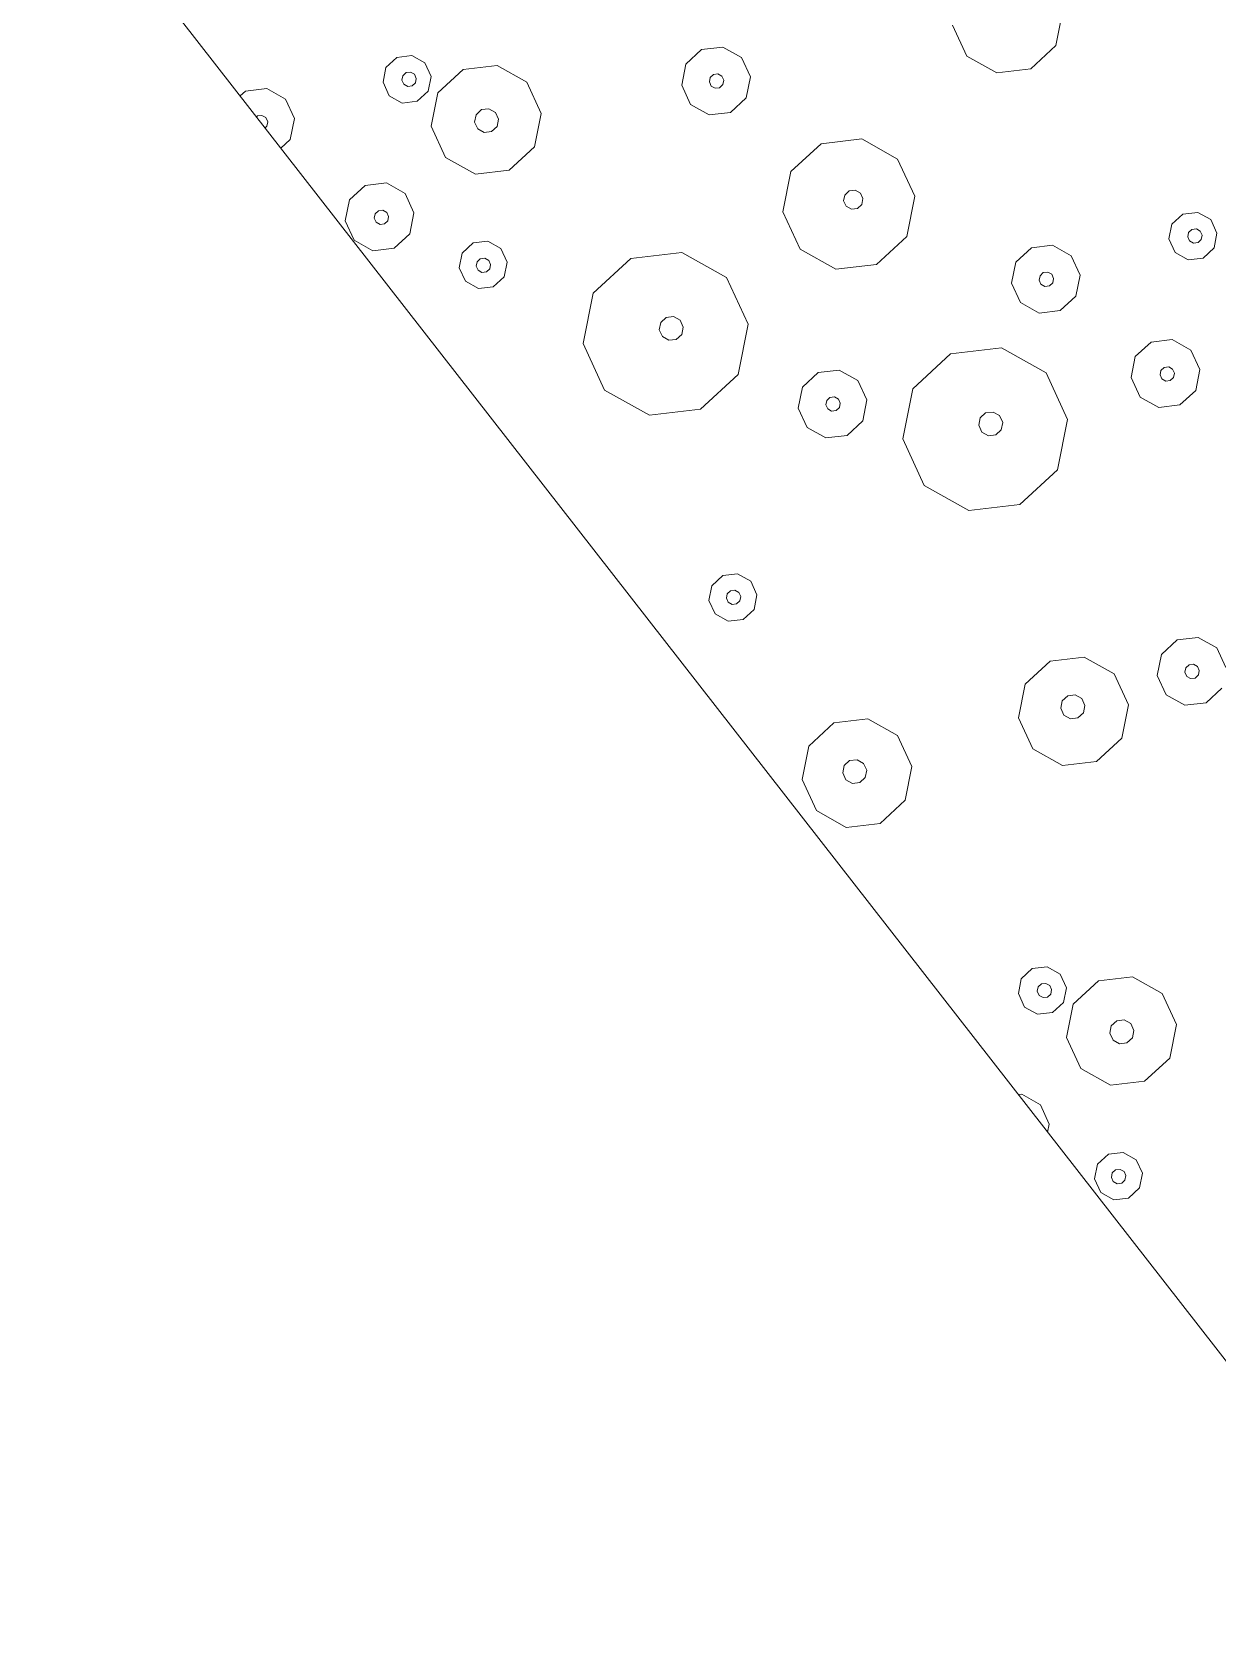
# Model space of a CAD drawing. Header units: metres. Extents: x -2858 to 512, y -1995 to 1252.
# Drawn here: x -487.044 to -484.303, y -126.792 to -123.094 of the extents above; entities that cross this region are included whole.
import ezdxf

# ---------------------------------------------------------------- set-up
doc = ezdxf.new("R2010")
doc.units = ezdxf.units.M
doc.layers.add('Calque commun', color=7, linetype='Continuous')
doc.layers.add('Calque11', color=7, linetype='Continuous')

# ---------------------------------------------------------------- blocks, each defined once
blk = doc.blocks.new('geometrebondepartleger')
at = {"layer": 'Calque11', "color": 7, "linetype": 'Continuous', "lineweight": 9}
blk.add_line((150.3457, 147.4392, 79), (130.1803, 35.9078, 79), dxfattribs=at)
blk = doc.blocks.new('pattern')
at = {"layer": 'Calque commun', "color": 54, "linetype": 'Continuous', "lineweight": 9}
for p, q in [((64.362, 49.6799), (64.3757, 49.7116)), ((64.3757, 49.7116), (64.4055, 49.7292)), ((64.4055, 49.7292), (64.44, 49.7259)), ((64.44, 49.7259), (64.4659, 49.703)), ((64.4659, 49.703), (64.4735, 49.6692)), ((64.3695, 49.6461), (64.362, 49.6799)), ((64.4014, 49.6771), (64.4055, 49.6866)), ((64.4037, 49.667), (64.4014, 49.6771)), ((64.4114, 49.6601), (64.4037, 49.667)), ((64.4055, 49.6866), (64.4145, 49.6919)), ((64.4145, 49.6919), (64.4248, 49.6909)), ((64.4248, 49.6909), (64.4326, 49.6841)), ((64.4349, 49.6739), (64.4307, 49.6644)), ((64.4326, 49.6841), (64.4349, 49.6739)), ((64.4735, 49.6692), (64.4597, 49.6375)), ((64.3954, 49.6232), (64.3695, 49.6461)), ((64.4218, 49.6591), (64.4114, 49.6601)), ((64.4307, 49.6644), (64.4218, 49.6591)), ((64.4597, 49.6375), (64.4299, 49.6199)), ((64.4299, 49.6199), (64.3954, 49.6232)), ((64.067, 49.5406), (64.1351, 49.5808)), ((64.1351, 49.5808), (64.2139, 49.5733)), ((64.2139, 49.5733), (64.2732, 49.5209)), ((64.0355, 49.468), (64.067, 49.5406)), ((64.2732, 49.5209), (64.2904, 49.4437)), ((64.1427, 49.4762), (64.1576, 49.485)), ((64.1576, 49.485), (64.1748, 49.4833)), ((64.1748, 49.4833), (64.1878, 49.4719)), ((64.4347, 49.4749), (64.4514, 49.4848)), ((64.0527, 49.3908), (64.0355, 49.468)), ((64.1358, 49.4603), (64.1427, 49.4762)), ((64.1395, 49.4434), (64.1358, 49.4603)), ((64.1525, 49.432), (64.1395, 49.4434)), ((64.1915, 49.455), (64.1846, 49.4391)), ((64.1878, 49.4719), (64.1915, 49.455)), ((64.2904, 49.4437), (64.2589, 49.3711)), ((64.4151, 49.4296), (64.4347, 49.4749)), ((64.1697, 49.4303), (64.1525, 49.432)), ((64.1846, 49.4391), (64.1697, 49.4303)), ((64.4258, 49.3813), (64.4151, 49.4296)), ((64.112, 49.3384), (64.0527, 49.3908)), ((64.2589, 49.3711), (64.1908, 49.3309)), ((64.4318, 49.376), (64.4258, 49.3813)), ((64.1908, 49.3309), (64.112, 49.3384)), ((64.1733, 49.2941), (64.2031, 49.3117)), ((64.2031, 49.3117), (64.2376, 49.3084)), ((64.2376, 49.3084), (64.2635, 49.2855)), ((64.1596, 49.2623), (64.1733, 49.2941)), ((64.1671, 49.2286), (64.1596, 49.2623)), ((64.1952, 49.262), (64.1993, 49.2715)), ((64.1975, 49.2518), (64.1952, 49.262)), ((64.1993, 49.2715), (64.2083, 49.2768)), ((64.2083, 49.2768), (64.2186, 49.2758)), ((64.2186, 49.2758), (64.2264, 49.2689)), ((64.2287, 49.2588), (64.2245, 49.2492)), ((64.2264, 49.2689), (64.2287, 49.2588)), ((64.2635, 49.2855), (64.2711, 49.2517)), ((64.193, 49.2057), (64.1671, 49.2286)), ((64.2053, 49.245), (64.1975, 49.2518)), ((64.2156, 49.244), (64.2053, 49.245)), ((64.2245, 49.2492), (64.2156, 49.244)), ((64.2711, 49.2517), (64.2573, 49.22)), ((64.2275, 49.2024), (64.193, 49.2057)), ((64.2573, 49.22), (64.2275, 49.2024)), ((63.3551, 49.0291), (63.3748, 49.0744)), ((63.4173, 49.0996), (63.4666, 49.0949)), ((63.4666, 49.0949), (63.5036, 49.0622)), ((63.4214, 49.0335), (63.4304, 49.0388)), ((63.4304, 49.0388), (63.4407, 49.0378)), ((63.4407, 49.0378), (63.4485, 49.0309)), ((63.5036, 49.0622), (63.5144, 49.0139)), ((63.3659, 48.9808), (63.3551, 49.0291)), ((63.4173, 49.0239), (63.4214, 49.0335)), ((63.4196, 49.0138), (63.4173, 49.0239)), ((63.4273, 49.0069), (63.4196, 49.0138)), ((63.4377, 49.006), (63.4273, 49.0069)), ((63.4466, 49.0112), (63.4377, 49.006)), ((63.4507, 49.0208), (63.4466, 49.0112)), ((63.4485, 49.0309), (63.4507, 49.0208)), ((63.5144, 49.0139), (63.4947, 48.9685)), ((63.5898, 48.9641), (63.6579, 49.0043)), ((63.6579, 49.0043), (63.7367, 48.9968)), ((63.4029, 48.9481), (63.3659, 48.9808)), ((63.4947, 48.9685), (63.4521, 48.9434)), ((63.5584, 48.8915), (63.5898, 48.9641)), ((63.7367, 48.9968), (63.796, 48.9444)), ((63.4521, 48.9434), (63.4029, 48.9481)), ((63.796, 48.9444), (63.8132, 48.8672)), ((63.5756, 48.8143), (63.5584, 48.8915)), ((63.6513, 48.8741), (63.6582, 48.89)), ((63.6582, 48.89), (63.6731, 48.8988)), ((63.6731, 48.8988), (63.6904, 48.8972)), ((63.6904, 48.8972), (63.7033, 48.8857)), ((63.6551, 48.8572), (63.6513, 48.8741)), ((63.6681, 48.8458), (63.6551, 48.8572)), ((63.7002, 48.8529), (63.6853, 48.8441)), ((63.7071, 48.8688), (63.7002, 48.8529)), ((63.7033, 48.8857), (63.7071, 48.8688)), ((63.8132, 48.8672), (63.7817, 48.7946)), ((63.6853, 48.8441), (63.6681, 48.8458)), ((63.6349, 48.7619), (63.5756, 48.8143)), ((63.7817, 48.7946), (63.7136, 48.7544)), ((63.7136, 48.7544), (63.6349, 48.7619)), ((64.0304, 48.6865), (64.0985, 48.7267)), ((64.0985, 48.7267), (64.1773, 48.7192)), ((64.1773, 48.7192), (64.2366, 48.6669)), ((63.9989, 48.6139), (64.0304, 48.6865)), ((64.2366, 48.6669), (64.2538, 48.5896)), ((62.9016, 48.5697), (62.9441, 48.5949)), ((62.9441, 48.5949), (62.9933, 48.5902)), ((64.0161, 48.5367), (63.9989, 48.6139)), ((64.0994, 48.5981), (64.1062, 48.6139)), ((64.1031, 48.5812), (64.0994, 48.5981)), ((64.1062, 48.6139), (64.1211, 48.6227)), ((64.1211, 48.6227), (64.1384, 48.6211)), ((64.1384, 48.6211), (64.1513, 48.6096)), ((64.1551, 48.5928), (64.1482, 48.5769)), ((64.1513, 48.6096), (64.1551, 48.5928)), ((62.8819, 48.5244), (62.9016, 48.5697)), ((62.9933, 48.5902), (63.0304, 48.5575)), ((63.0304, 48.5575), (63.0412, 48.5092)), ((64.1161, 48.5697), (64.1031, 48.5812)), ((64.1333, 48.5681), (64.1161, 48.5697)), ((64.1482, 48.5769), (64.1333, 48.5681)), ((64.2538, 48.5896), (64.2223, 48.5171)), ((62.8926, 48.4761), (62.8819, 48.5244)), ((62.9428, 48.5222), (62.9469, 48.5317)), ((62.945, 48.512), (62.9428, 48.5222)), ((62.9469, 48.5317), (62.9559, 48.537)), ((62.9559, 48.537), (62.9662, 48.536)), ((62.9662, 48.536), (62.974, 48.5291)), ((62.9762, 48.519), (62.9721, 48.5095)), ((62.974, 48.5291), (62.9762, 48.519)), ((64.0754, 48.4843), (64.0161, 48.5367)), ((62.9528, 48.5052), (62.945, 48.512)), ((62.9632, 48.5042), (62.9528, 48.5052)), ((62.9721, 48.5095), (62.9632, 48.5042)), ((63.0412, 48.5092), (63.0215, 48.4638)), ((64.1542, 48.4768), (64.0754, 48.4843)), ((64.2223, 48.5171), (64.1542, 48.4768)), ((62.9297, 48.4434), (62.8926, 48.4761)), ((63.0215, 48.4638), (62.9789, 48.4387)), ((63.1919, 48.4189), (63.2941, 48.4793)), ((63.2941, 48.4793), (63.4123, 48.468)), ((63.4123, 48.468), (63.5012, 48.3895)), ((62.9789, 48.4387), (62.9297, 48.4434)), ((63.1447, 48.3101), (63.1919, 48.4189)), ((62.6264, 48.3571), (62.6402, 48.3889)), ((62.6402, 48.3889), (62.67, 48.4065)), ((62.6662, 48.3663), (62.6751, 48.3716)), ((62.67, 48.4065), (62.7044, 48.4032)), ((62.6751, 48.3716), (62.6854, 48.3706)), ((62.7044, 48.4032), (62.7304, 48.3803)), ((62.7304, 48.3803), (62.7379, 48.3465)), ((63.5012, 48.3895), (63.527, 48.2737)), ((62.6339, 48.3234), (62.6264, 48.3571)), ((62.662, 48.3568), (62.6662, 48.3663)), ((62.6643, 48.3466), (62.662, 48.3568)), ((62.6721, 48.3398), (62.6643, 48.3466)), ((62.6824, 48.3388), (62.6721, 48.3398)), ((62.6914, 48.3441), (62.6824, 48.3388)), ((62.6854, 48.3706), (62.6932, 48.3637)), ((62.6955, 48.3536), (62.6914, 48.3441)), ((62.6932, 48.3637), (62.6955, 48.3536)), ((62.7379, 48.3465), (62.7241, 48.3148)), ((62.6599, 48.3005), (62.6339, 48.3234)), ((62.6943, 48.2972), (62.6599, 48.3005)), ((62.7241, 48.3148), (62.6943, 48.2972)), ((63.1705, 48.1942), (63.1447, 48.3101)), ((63.29, 48.2959), (63.2969, 48.3117)), ((63.2969, 48.3117), (63.3118, 48.3205)), ((63.3118, 48.3205), (63.329, 48.3189)), ((63.329, 48.3189), (63.342, 48.3074)), ((63.342, 48.3074), (63.3458, 48.2905)), ((63.2938, 48.279), (63.29, 48.2959)), ((63.3068, 48.2675), (63.2938, 48.279)), ((63.324, 48.2659), (63.3068, 48.2675)), ((63.3389, 48.2747), (63.324, 48.2659)), ((63.3458, 48.2905), (63.3389, 48.2747)), ((63.527, 48.2737), (63.4798, 48.1648)), ((62.9235, 48.2179), (62.9661, 48.243)), ((62.9661, 48.243), (63.0153, 48.2383)), ((63.0153, 48.2383), (63.0523, 48.2056)), ((62.9038, 48.1725), (62.9235, 48.2179)), ((63.0523, 48.2056), (63.0631, 48.1573)), ((63.2595, 48.1157), (63.1705, 48.1942)), ((62.9146, 48.1243), (62.9038, 48.1725)), ((62.966, 48.1674), (62.9701, 48.1769)), ((62.9683, 48.1573), (62.966, 48.1674)), ((62.976, 48.1504), (62.9683, 48.1573)), ((62.9701, 48.1769), (62.9791, 48.1822)), ((62.9864, 48.1494), (62.976, 48.1504)), ((62.9791, 48.1822), (62.9894, 48.1812)), ((62.9953, 48.1547), (62.9864, 48.1494)), ((62.9894, 48.1812), (62.9972, 48.1744)), ((62.9995, 48.1642), (62.9953, 48.1547)), ((62.9972, 48.1744), (62.9995, 48.1642)), ((63.0631, 48.1573), (63.0434, 48.112)), ((63.4798, 48.1648), (63.3776, 48.1045)), ((63.9594, 48.1222), (63.9732, 48.154)), ((63.9732, 48.154), (64.003, 48.1716)), ((64.003, 48.1716), (64.0374, 48.1683)), ((64.0374, 48.1683), (64.0634, 48.1454)), ((62.9516, 48.0915), (62.9146, 48.1243)), ((63.0434, 48.112), (63.0008, 48.0868)), ((63.3776, 48.1045), (63.2595, 48.1157)), ((63.9669, 48.0884), (63.9594, 48.1222)), ((63.9972, 48.1194), (64.0013, 48.1289)), ((63.9994, 48.1092), (63.9972, 48.1194)), ((64.0013, 48.1289), (64.0102, 48.1342)), ((64.0102, 48.1342), (64.0206, 48.1332)), ((64.0206, 48.1332), (64.0284, 48.1263)), ((64.0306, 48.1162), (64.0265, 48.1067)), ((64.0284, 48.1263), (64.0306, 48.1162)), ((64.0634, 48.1454), (64.0709, 48.1116)), ((63.0008, 48.0868), (62.9516, 48.0915)), ((63.9929, 48.0655), (63.9669, 48.0884)), ((64.0072, 48.1024), (63.9994, 48.1092)), ((64.0176, 48.1014), (64.0072, 48.1024)), ((64.0265, 48.1067), (64.0176, 48.1014)), ((64.0571, 48.0799), (64.0273, 48.0623)), ((64.0709, 48.1116), (64.0571, 48.0799)), ((63.4481, 47.9976), (63.4678, 48.0429)), ((63.4678, 48.0429), (63.5104, 48.0681)), ((63.5104, 48.0681), (63.5596, 48.0634)), ((63.5596, 48.0634), (63.5967, 48.0306)), ((64.0273, 48.0623), (63.9929, 48.0655)), ((63.5103, 47.9924), (63.5145, 48.002)), ((63.5145, 48.002), (63.5234, 48.0072)), ((63.5234, 48.0072), (63.5337, 48.0063)), ((63.5337, 48.0063), (63.5415, 47.9994)), ((63.5967, 48.0306), (63.6074, 47.9824)), ((63.4589, 47.9493), (63.4481, 47.9976)), ((63.5126, 47.9823), (63.5103, 47.9924)), ((63.5204, 47.9754), (63.5126, 47.9823)), ((63.5307, 47.9744), (63.5204, 47.9754)), ((63.5396, 47.9797), (63.5307, 47.9744)), ((63.5438, 47.9892), (63.5396, 47.9797)), ((63.5415, 47.9994), (63.5438, 47.9892)), ((63.6074, 47.9824), (63.5877, 47.937)), ((63.4959, 47.9166), (63.4589, 47.9493)), ((63.5877, 47.937), (63.5452, 47.9119)), ((63.5452, 47.9119), (63.4959, 47.9166)), ((63.0429, 47.8109), (63.1246, 47.8592)), ((63.1246, 47.8592), (63.2191, 47.8502)), ((62.4972, 47.7813), (62.5653, 47.8215)), ((62.5653, 47.8215), (62.6441, 47.814)), ((63.2191, 47.8502), (63.2903, 47.7874)), ((62.6441, 47.814), (62.7034, 47.7617)), ((63.0051, 47.7238), (63.0429, 47.8109)), ((63.2903, 47.7874), (63.3109, 47.6947)), ((63.5204, 47.721), (63.6226, 47.7813)), ((63.6226, 47.7813), (63.7407, 47.7701)), ((62.7034, 47.7617), (62.7206, 47.6844)), ((63.7407, 47.7701), (63.8297, 47.6915)), ((63.0257, 47.6312), (63.0051, 47.7238)), ((63.1213, 47.7125), (63.1268, 47.7252)), ((63.1243, 47.699), (63.1213, 47.7125)), ((63.1268, 47.7252), (63.1387, 47.7322)), ((63.1387, 47.7322), (63.1525, 47.7309)), ((63.1525, 47.7309), (63.1629, 47.7217)), ((63.1659, 47.7082), (63.1604, 47.6955)), ((63.1629, 47.7217), (63.1659, 47.7082)), ((63.4732, 47.6121), (63.5204, 47.721)), ((62.7206, 47.6844), (62.6891, 47.6119)), ((63.1347, 47.6898), (63.1243, 47.699)), ((63.1485, 47.6885), (63.1347, 47.6898)), ((63.1604, 47.6955), (63.1485, 47.6885)), ((63.3109, 47.6947), (63.2731, 47.6076)), ((63.8297, 47.6915), (63.8555, 47.5757)), ((63.0969, 47.5683), (63.0257, 47.6312)), ((63.2731, 47.6076), (63.1914, 47.5593)), ((63.499, 47.4963), (63.4732, 47.6121)), ((63.6185, 47.5979), (63.6254, 47.6138)), ((63.6222, 47.581), (63.6185, 47.5979)), ((63.6254, 47.6138), (63.6403, 47.6226)), ((63.6403, 47.6226), (63.6575, 47.6209)), ((63.6575, 47.6209), (63.6705, 47.6095)), ((63.6705, 47.6095), (63.6742, 47.5926)), ((63.1914, 47.5593), (63.0969, 47.5683)), ((63.6352, 47.5696), (63.6222, 47.581)), ((63.6524, 47.5679), (63.6352, 47.5696)), ((63.6673, 47.5767), (63.6524, 47.5679)), ((63.6742, 47.5926), (63.6673, 47.5767)), ((63.8555, 47.5757), (63.8083, 47.4668)), ((63.5879, 47.4178), (63.499, 47.4963)), ((63.8083, 47.4668), (63.7061, 47.4065)), ((63.7061, 47.4065), (63.5879, 47.4178)), ((63.0711, 47.2983), (63.0907, 47.3436)), ((63.0907, 47.3436), (63.1333, 47.3688)), ((63.1333, 47.3688), (63.1825, 47.3641)), ((63.1825, 47.3641), (63.2196, 47.3314)), ((63.1333, 47.2931), (63.1374, 47.3027)), ((63.1374, 47.3027), (63.1463, 47.3079)), ((63.1463, 47.3079), (63.1567, 47.307)), ((63.1567, 47.307), (63.1645, 47.3001)), ((63.1645, 47.3001), (63.1667, 47.29)), ((63.2196, 47.3314), (63.2304, 47.2831)), ((63.0818, 47.25), (63.0711, 47.2983)), ((63.1355, 47.283), (63.1333, 47.2931)), ((63.1433, 47.2761), (63.1355, 47.283)), ((63.1536, 47.2752), (63.1433, 47.2761)), ((63.1626, 47.2804), (63.1536, 47.2752)), ((63.1667, 47.29), (63.1626, 47.2804)), ((63.2304, 47.2831), (63.2107, 47.2377)), ((63.1189, 47.2173), (63.0818, 47.25)), ((63.2107, 47.2377), (63.1681, 47.2126)), ((63.7851, 47.2101), (63.8149, 47.2276)), ((63.8149, 47.2276), (63.8493, 47.2244)), ((63.1681, 47.2126), (63.1189, 47.2173)), ((63.7713, 47.1783), (63.7851, 47.2101)), ((63.8149, 47.1851), (63.8238, 47.1904)), ((63.8238, 47.1904), (63.8341, 47.1894)), ((63.8341, 47.1894), (63.8419, 47.1825)), ((63.8493, 47.2244), (63.8753, 47.2015)), ((63.8753, 47.2015), (63.8828, 47.1677)), ((63.7788, 47.1445), (63.7713, 47.1783)), ((63.8107, 47.1756), (63.8149, 47.1851)), ((63.813, 47.1654), (63.8107, 47.1756)), ((63.8208, 47.1585), (63.813, 47.1654)), ((63.8311, 47.1576), (63.8208, 47.1585)), ((63.84, 47.1628), (63.8311, 47.1576)), ((63.8442, 47.1724), (63.84, 47.1628)), ((63.8419, 47.1825), (63.8442, 47.1724)), ((63.8828, 47.1677), (63.869, 47.1359)), ((63.8048, 47.1216), (63.7788, 47.1445)), ((63.8392, 47.1183), (63.8048, 47.1216)), ((63.869, 47.1359), (63.8392, 47.1183)), ((63.4763, 47.039), (63.5444, 47.0792)), ((63.5444, 47.0792), (63.6232, 47.0717)), ((63.6232, 47.0717), (63.6825, 47.0194)), ((63.4449, 46.9664), (63.4763, 47.039)), ((63.6825, 47.0194), (63.6997, 46.9422)), ((63.4621, 46.8892), (63.4449, 46.9664)), ((63.5451, 46.9587), (63.552, 46.9746)), ((63.552, 46.9746), (63.5669, 46.9834)), ((63.5669, 46.9834), (63.5841, 46.9818)), ((63.5841, 46.9818), (63.5971, 46.9703)), ((63.5971, 46.9703), (63.6008, 46.9534)), ((63.8244, 46.928), (63.8441, 46.9734)), ((63.8441, 46.9734), (63.8866, 46.9985)), ((63.8866, 46.9985), (63.9358, 46.9938)), ((63.9358, 46.9938), (63.9729, 46.9611)), ((63.5489, 46.9419), (63.5451, 46.9587)), ((63.5618, 46.9304), (63.5489, 46.9419)), ((63.5791, 46.9288), (63.5618, 46.9304)), ((63.594, 46.9376), (63.5791, 46.9288)), ((63.6008, 46.9534), (63.594, 46.9376)), ((63.6997, 46.9422), (63.6682, 46.8696)), ((63.8853, 46.9258), (63.8894, 46.9353)), ((63.8894, 46.9353), (63.8984, 46.9406)), ((63.8984, 46.9406), (63.9087, 46.9396)), ((63.9087, 46.9396), (63.9165, 46.9328)), ((63.9165, 46.9328), (63.9187, 46.9226)), ((63.9729, 46.9611), (63.9837, 46.9128)), ((63.8351, 46.8797), (63.8244, 46.928)), ((63.8875, 46.9157), (63.8853, 46.9258)), ((63.8953, 46.9088), (63.8875, 46.9157)), ((63.9057, 46.9078), (63.8953, 46.9088)), ((63.9146, 46.9131), (63.9057, 46.9078)), ((63.9187, 46.9226), (63.9146, 46.9131)), ((63.9837, 46.9128), (63.964, 46.8675)), ((63.5214, 46.8369), (63.4621, 46.8892)), ((63.6682, 46.8696), (63.6001, 46.8293)), ((63.8722, 46.847), (63.8351, 46.8797)), ((63.964, 46.8675), (63.9214, 46.8423)), ((63.6001, 46.8293), (63.5214, 46.8369)), ((63.9214, 46.8423), (63.8722, 46.847)), ((63.5689, 46.7608), (63.5827, 46.7925)), ((63.5827, 46.7925), (63.6125, 46.8101)), ((63.6125, 46.8101), (63.6469, 46.8068)), ((63.6469, 46.8068), (63.6729, 46.7839)), ((63.6729, 46.7839), (63.6804, 46.7502)), ((63.5764, 46.727), (63.5689, 46.7608)), ((63.6045, 46.7604), (63.6087, 46.7699)), ((63.6068, 46.7503), (63.6045, 46.7604)), ((63.6146, 46.7434), (63.6068, 46.7503)), ((63.6087, 46.7699), (63.6176, 46.7752)), ((63.6176, 46.7752), (63.6279, 46.7742)), ((63.6339, 46.7477), (63.6249, 46.7424)), ((63.6279, 46.7742), (63.6357, 46.7674)), ((63.638, 46.7572), (63.6339, 46.7477)), ((63.6357, 46.7674), (63.638, 46.7572)), ((63.6804, 46.7502), (63.6666, 46.7184)), ((63.6024, 46.7041), (63.5764, 46.727)), ((63.6249, 46.7424), (63.6146, 46.7434)), ((63.6666, 46.7184), (63.6368, 46.7008)), ((63.6368, 46.7008), (63.6024, 46.7041)), ((63.866, 46.6215), (63.9086, 46.6467)), ((63.9086, 46.6467), (63.9378, 46.6439)), ((63.8463, 46.5762), (63.866, 46.6215)), ((63.8571, 46.5279), (63.8463, 46.5762)), ((63.9085, 46.571), (63.9126, 46.5806)), ((63.9108, 46.5609), (63.9085, 46.571)), ((63.9185, 46.554), (63.9108, 46.5609)), ((63.9126, 46.5806), (63.9216, 46.5858)), ((63.9216, 46.5858), (63.9272, 46.5853)), ((63.8941, 46.4952), (63.8571, 46.5279)), ((63.9215, 46.5538), (63.9185, 46.554)), ((63.9106, 46.4936), (63.8941, 46.4952))]:
    blk.add_line(p, q, dxfattribs=at)
at = {"layer": 'Calque commun', "color": 7, "linetype": 'Continuous', "lineweight": 9}
mesh = blk.add_polyface(dxfattribs=at)
corners = [(70.8497, 113.5412), (53.8349, 19.1692), (74.7282, 106.3237), (76.0435, 113.5984), (74.769, 106.1763), (58.8077, 18.2701), (114.1703, 105.207), (114.1703, 98.5387)]
mesh.append_faces([[corners[k] for k in face] for face in [(3, 4, 6)]], dxfattribs={"vtx0": -1, "vtx1": -1, "color": 7})
mesh.append_faces([[corners[k] for k in face] for face in [(3, 2, 4)]], dxfattribs={"vtx0": -1, "vtx2": -1, "color": 7})
mesh.append_faces([[corners[k] for k in face] for face in [(5, 2, 1)]], dxfattribs={"vtx1": -1, "color": 7})
mesh.append_faces([[corners[k] for k in face] for face in [(0, 1, 2), (3, 0, 2)]], dxfattribs={"vtx1": -1, "vtx2": -1, "color": 7})
mesh.append_faces([[corners[k] for k in face] for face in [(4, 7, 6)]], dxfattribs={"vtx2": -1, "color": 7})

msp = doc.modelspace()

# ---------------------------------------------------------------- block references
at = {"layer": 'Calque commun', "color": 0, "linetype": 'ByBlock', "lineweight": -2, "rotation": 228.1617603435354}
for name, p in [('geometrebondepartleger', (-440.1616, 15.2632)), ('pattern', (-478.5712, -44.6144))]:
    msp.add_blockref(name, p, dxfattribs=at)

doc.saveas('drawing.dxf')
